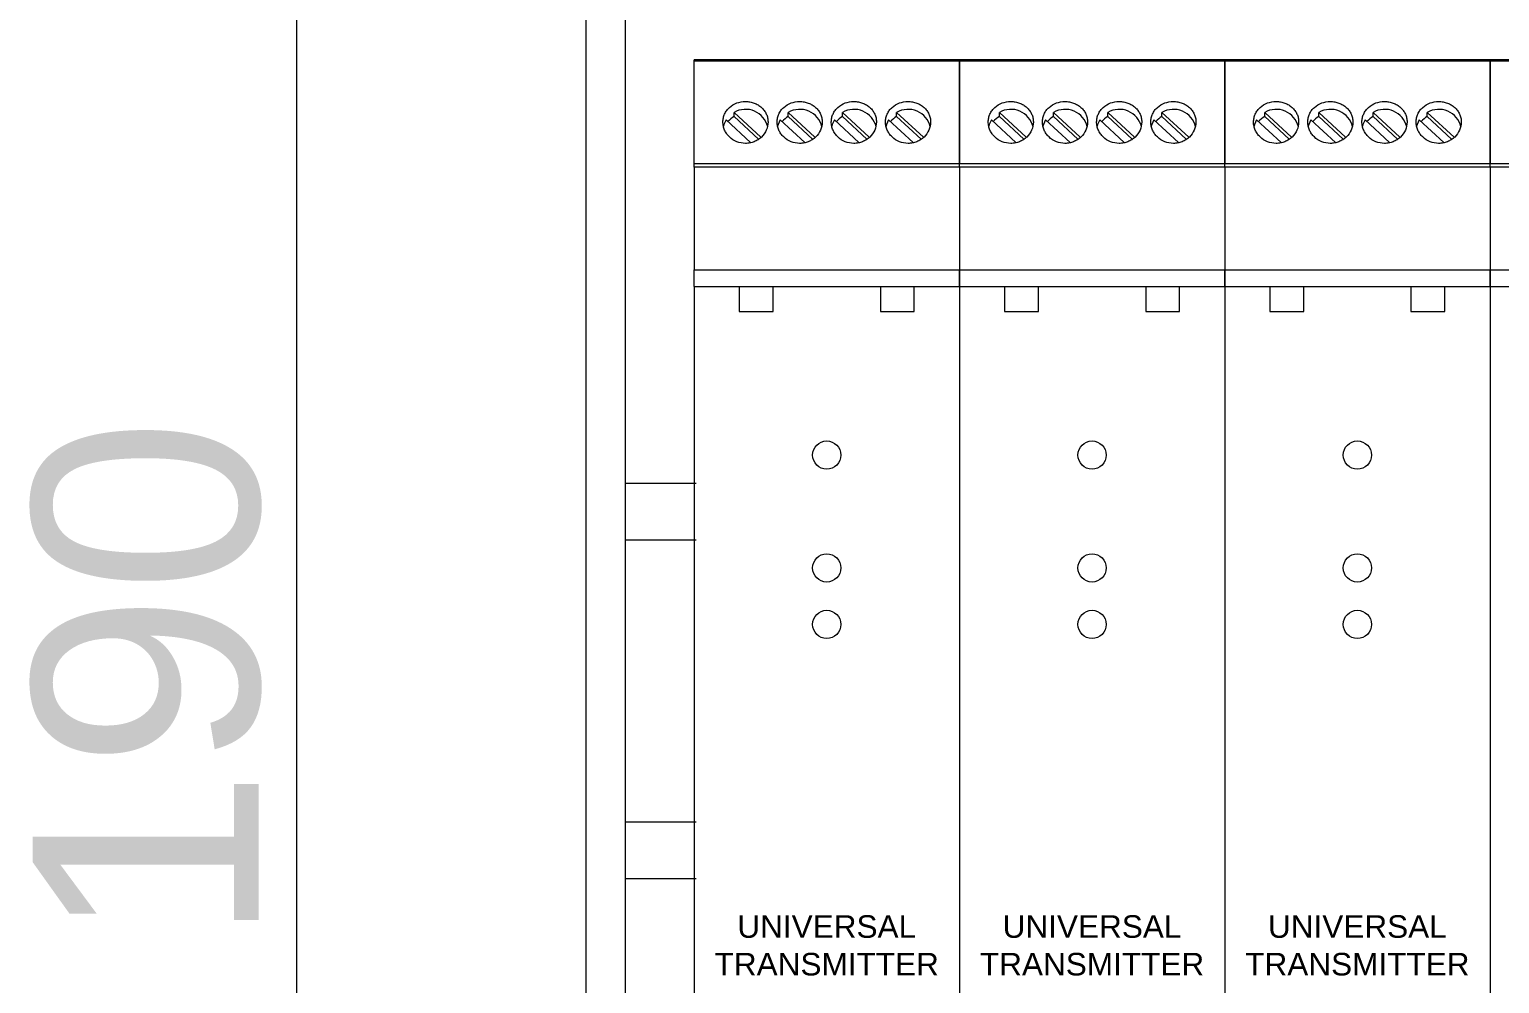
# Model space of a CAD drawing. Header units: millimetres. Extents: x 4137 to 6698, y 1400 to 3585.
# Drawn here: x 5033.7 to 5163.9, y 2714 to 2798.5 of the extents above; entities that cross this region are included whole.
import ezdxf

# ---------------------------------------------------------------- set-up
doc = ezdxf.new("R2010")
doc.units = ezdxf.units.MM
doc.layers.add('000-PI-Oprema', color=30, linetype='Continuous', lineweight=5)
for name, color, linetype in [('000-PI-ORMAR', 2, 'Continuous'), ('000-PI_TEXT', 7, 'Continuous'), ('002-PI-Kabelska kanalica', 150, 'Continuous')]:
    doc.layers.add(name, color=color, linetype=linetype)
doc.styles.get("Standard").update_dxf_attribs({"font": 'arial.ttf'})

msp = doc.modelspace()

# ---------------------------------------------------------------- linework, layer by layer
at = {"layer": '000-PI-Oprema', "color": 0, "linetype": 'ByBlock', "lineweight": 0}
for p, q in [((5116.04, 2795.78), (5092.54, 2795.78)), ((5092.54, 2795.68), (5092.54, 2795.78)), ((5092.54, 2786.58), (5092.54, 2795.68)), ((5092.54, 2795.68), (5116.04, 2795.68)), ((5116.04, 2795.78), (5116.04, 2795.68)), ((5139.54, 2795.78), (5116.04, 2795.78)), ((5116.04, 2795.68), (5116.04, 2795.78)), ((5116.04, 2795.68), (5116.04, 2786.58)), ((5116.04, 2786.58), (5116.04, 2795.68)), ((5116.04, 2795.68), (5139.54, 2795.68)), ((5139.54, 2795.78), (5139.54, 2795.68)), ((5163.04, 2795.78), (5139.54, 2795.78)), ((5139.54, 2795.68), (5139.54, 2795.78)), ((5139.54, 2795.68), (5139.54, 2786.58)), ((5139.54, 2786.58), (5139.54, 2795.68)), ((5139.54, 2795.68), (5163.04, 2795.68)), ((5163.04, 2795.78), (5163.04, 2795.68)), ((5186.54, 2795.78), (5163.04, 2795.78)), ((5163.04, 2795.68), (5163.04, 2795.78)), ((5163.04, 2795.68), (5163.04, 2786.58)), ((5163.04, 2786.58), (5163.04, 2795.68)), ((5163.04, 2795.68), (5186.54, 2795.68)), ((5096.08, 2790.75), (5096.08, 2791.13)), ((5098.45, 2788.92), (5096.08, 2791.13)), ((5098.24, 2788.75), (5096.08, 2790.75)), ((5100.88, 2790.75), (5100.88, 2791.13)), ((5103.25, 2788.92), (5100.88, 2791.13)), ((5103.04, 2788.75), (5100.88, 2790.75)), ((5105.68, 2790.75), (5105.68, 2791.13)), ((5108.05, 2788.92), (5105.68, 2791.13)), ((5107.84, 2788.75), (5105.68, 2790.75)), ((5110.48, 2790.75), (5110.48, 2791.13)), ((5112.85, 2788.92), (5110.48, 2791.13)), ((5112.64, 2788.75), (5110.48, 2790.75)), ((5119.58, 2790.75), (5119.58, 2791.13)), ((5121.95, 2788.92), (5119.58, 2791.13)), ((5121.74, 2788.75), (5119.58, 2790.75)), ((5124.38, 2790.75), (5124.38, 2791.13)), ((5126.75, 2788.92), (5124.38, 2791.13)), ((5126.54, 2788.75), (5124.38, 2790.75)), ((5129.18, 2790.75), (5129.18, 2791.13)), ((5131.55, 2788.92), (5129.18, 2791.13)), ((5131.34, 2788.75), (5129.18, 2790.75)), ((5133.98, 2790.75), (5133.98, 2791.13)), ((5136.35, 2788.92), (5133.98, 2791.13)), ((5136.14, 2788.75), (5133.98, 2790.75)), ((5143.08, 2790.75), (5143.08, 2791.13)), ((5145.45, 2788.92), (5143.08, 2791.13)), ((5145.24, 2788.75), (5143.08, 2790.75)), ((5147.88, 2790.75), (5147.88, 2791.13)), ((5150.25, 2788.92), (5147.88, 2791.13)), ((5150.04, 2788.75), (5147.88, 2790.75)), ((5152.68, 2790.75), (5152.68, 2791.13)), ((5155.05, 2788.92), (5152.68, 2791.13)), ((5154.84, 2788.75), (5152.68, 2790.75)), ((5157.48, 2790.75), (5157.48, 2791.13)), ((5159.85, 2788.92), (5157.48, 2791.13)), ((5159.64, 2788.75), (5157.48, 2790.75)), ((5095.37, 2790.47), (5097.54, 2788.46)), ((5100.17, 2790.47), (5102.34, 2788.46)), ((5104.97, 2790.47), (5107.14, 2788.46)), ((5109.77, 2790.47), (5111.94, 2788.46)), ((5118.87, 2790.47), (5121.04, 2788.46)), ((5123.67, 2790.47), (5125.84, 2788.46)), ((5128.47, 2790.47), (5130.64, 2788.46)), ((5133.27, 2790.47), (5135.44, 2788.46)), ((5142.37, 2790.47), (5144.54, 2788.46)), ((5147.17, 2790.47), (5149.34, 2788.46)), ((5151.97, 2790.47), (5154.14, 2788.46)), ((5156.77, 2790.47), (5158.94, 2788.46)), ((5116.04, 2786.58), (5092.54, 2786.58)), ((5092.54, 2786.28), (5092.54, 2786.58)), ((5116.04, 2786.28), (5092.54, 2786.28)), ((5092.54, 2786.28), (5092.54, 2777.17)), ((5116.04, 2786.28), (5116.04, 2786.58)), ((5139.54, 2786.58), (5116.04, 2786.58)), ((5116.04, 2786.28), (5116.04, 2786.58)), ((5116.04, 2786.28), (5116.04, 2777.17)), ((5139.54, 2786.28), (5116.04, 2786.28)), ((5116.04, 2786.28), (5116.04, 2777.17)), ((5139.54, 2786.28), (5139.54, 2786.58)), ((5163.04, 2786.58), (5139.54, 2786.58)), ((5139.54, 2786.28), (5139.54, 2786.58)), ((5139.54, 2786.28), (5139.54, 2777.17)), ((5163.04, 2786.28), (5139.54, 2786.28)), ((5139.54, 2786.28), (5139.54, 2777.17)), ((5163.04, 2786.28), (5163.04, 2786.58)), ((5186.54, 2786.58), (5163.04, 2786.58)), ((5163.04, 2786.28), (5163.04, 2786.58)), ((5163.04, 2786.28), (5163.04, 2777.17)), ((5186.54, 2786.28), (5163.04, 2786.28)), ((5163.04, 2786.28), (5163.04, 2777.17)), ((5092.54, 2777.17), (5116.04, 2777.17)), ((5092.54, 2775.7), (5092.54, 2777.17)), ((5116.04, 2777.17), (5116.04, 2775.7)), ((5116.04, 2777.17), (5139.54, 2777.17)), ((5116.04, 2775.7), (5116.04, 2777.17)), ((5139.54, 2777.17), (5139.54, 2775.7)), ((5139.54, 2777.17), (5163.04, 2777.17)), ((5139.54, 2775.7), (5139.54, 2777.17)), ((5163.04, 2777.17), (5163.04, 2775.7)), ((5163.04, 2777.17), (5186.54, 2777.17)), ((5163.04, 2775.7), (5163.04, 2777.17)), ((5092.54, 2775.7), (5092.54, 2696.28)), ((5092.54, 2775.7), (5096.54, 2775.7)), ((5096.54, 2775.7), (5096.54, 2773.5)), ((5096.54, 2775.7), (5099.54, 2775.7)), ((5099.54, 2773.5), (5099.54, 2775.7)), ((5099.54, 2775.7), (5109.04, 2775.7)), ((5109.04, 2775.7), (5109.04, 2773.5)), ((5109.04, 2775.7), (5112.04, 2775.7)), ((5112.04, 2773.5), (5112.04, 2775.7)), ((5112.04, 2775.7), (5116.04, 2775.7)), ((5116.04, 2775.7), (5116.04, 2696.28)), ((5116.04, 2775.7), (5116.04, 2696.28)), ((5116.04, 2775.7), (5120.04, 2775.7)), ((5120.04, 2775.7), (5120.04, 2773.5)), ((5120.04, 2775.7), (5123.04, 2775.7)), ((5123.04, 2773.5), (5123.04, 2775.7)), ((5123.04, 2775.7), (5132.54, 2775.7)), ((5132.54, 2775.7), (5132.54, 2773.5)), ((5132.54, 2775.7), (5135.54, 2775.7)), ((5135.54, 2773.5), (5135.54, 2775.7)), ((5135.54, 2775.7), (5139.54, 2775.7)), ((5139.54, 2775.7), (5139.54, 2696.28)), ((5139.54, 2775.7), (5139.54, 2696.28)), ((5139.54, 2775.7), (5143.54, 2775.7)), ((5143.54, 2775.7), (5143.54, 2773.5)), ((5143.54, 2775.7), (5146.54, 2775.7)), ((5146.54, 2773.5), (5146.54, 2775.7)), ((5146.54, 2775.7), (5156.04, 2775.7)), ((5156.04, 2775.7), (5156.04, 2773.5)), ((5156.04, 2775.7), (5159.04, 2775.7)), ((5159.04, 2773.5), (5159.04, 2775.7)), ((5159.04, 2775.7), (5163.04, 2775.7)), ((5163.04, 2775.7), (5163.04, 2696.28)), ((5163.04, 2775.7), (5163.04, 2696.28)), ((5163.04, 2775.7), (5167.04, 2775.7)), ((5096.54, 2773.5), (5099.54, 2773.5)), ((5109.04, 2773.5), (5112.04, 2773.5)), ((5120.04, 2773.5), (5123.04, 2773.5)), ((5132.54, 2773.5), (5135.54, 2773.5)), ((5143.54, 2773.5), (5146.54, 2773.5)), ((5156.04, 2773.5), (5159.04, 2773.5))]:
    msp.add_line(p, q, dxfattribs=at)
at = {"layer": '000-PI-Oprema', "color": 0, "linetype": 'ByBlock', "lineweight": 0, "flags": 128}
for points in [[(5095.37, 2790.47), (5095.18, 2790.06), (5095.14, 2789.91)], [(5100.17, 2790.47), (5099.98, 2790.06), (5099.94, 2789.91)], [(5104.97, 2790.47), (5104.78, 2790.06), (5104.74, 2789.91)], [(5109.77, 2790.47), (5109.58, 2790.06), (5109.54, 2789.91)], [(5118.87, 2790.47), (5118.68, 2790.06), (5118.64, 2789.91)], [(5123.67, 2790.47), (5123.48, 2790.06), (5123.44, 2789.91)], [(5128.47, 2790.47), (5128.28, 2790.06), (5128.24, 2789.91)], [(5133.27, 2790.47), (5133.08, 2790.06), (5133.04, 2789.91)], [(5142.37, 2790.47), (5142.18, 2790.06), (5142.14, 2789.91)], [(5147.17, 2790.47), (5146.98, 2790.06), (5146.94, 2789.91)], [(5151.97, 2790.47), (5151.78, 2790.06), (5151.74, 2789.91)], [(5156.77, 2790.47), (5156.58, 2790.06), (5156.54, 2789.91)]]:
    msp.add_lwpolyline(points, dxfattribs=at)
at = {"layer": '000-PI-Oprema', "color": 0, "linetype": 'ByBlock', "lineweight": 0, "ltscale": 0.25}
for centre in [(5104.29, 2760.78), (5127.79, 2760.78), (5151.29, 2760.78), (5104.29, 2750.78), (5127.79, 2750.78), (5151.29, 2750.78), (5104.29, 2745.78), (5127.79, 2745.78), (5151.29, 2745.78)]:
    msp.add_circle(centre, 1.25, dxfattribs=at)
at = {"layer": '000-PI-Oprema', "color": 0, "linetype": 'ByBlock', "lineweight": 0}
for centre, radius, start, end in [((5097.02, 2789.03), 1.96, 118.5259, 138.894), ((5097.1, 2789.38), 2.02, 13.4001, 120.2275), ((5101.82, 2789.03), 1.96, 118.5259, 138.894), ((5101.9, 2789.38), 2.02, 13.4001, 120.2275), ((5106.62, 2789.03), 1.96, 118.5259, 138.894), ((5106.7, 2789.38), 2.02, 13.4001, 120.2275), ((5111.42, 2789.03), 1.96, 118.5259, 138.894), ((5111.5, 2789.38), 2.02, 13.4001, 120.2275), ((5120.52, 2789.03), 1.96, 118.5259, 138.894), ((5120.6, 2789.38), 2.02, 13.4001, 120.2275), ((5125.32, 2789.03), 1.96, 118.5259, 138.894), ((5125.4, 2789.38), 2.02, 13.4001, 120.2275), ((5130.12, 2789.03), 1.96, 118.5259, 138.894), ((5130.2, 2789.38), 2.02, 13.4001, 120.2275), ((5134.92, 2789.03), 1.96, 118.5259, 138.894), ((5135, 2789.38), 2.02, 13.4001, 120.2275), ((5144.02, 2789.03), 1.96, 118.5259, 138.894), ((5144.1, 2789.38), 2.02, 13.4001, 120.2275), ((5148.82, 2789.03), 1.96, 118.5259, 138.894), ((5148.9, 2789.38), 2.02, 13.4001, 120.2275), ((5153.62, 2789.03), 1.96, 118.5259, 138.894), ((5153.7, 2789.38), 2.02, 13.4001, 120.2275), ((5158.42, 2789.03), 1.96, 118.5259, 138.894), ((5158.5, 2789.38), 2.02, 13.4001, 120.2275)]:
    msp.add_arc(centre, radius, start, end, dxfattribs=at)
for points in [[(5097.09, 2788.38), (5097.23, 2788.38), (5097.36, 2788.4), (5097.61, 2788.44), (5097.74, 2788.48), (5097.98, 2788.58), (5098.1, 2788.64), (5098.31, 2788.78), (5098.42, 2788.86), (5098.69, 2789.12), (5098.84, 2789.34), (5099.04, 2789.79), (5099.09, 2790.04), (5099.09, 2790.4), (5099.08, 2790.52), (5099.03, 2790.76), (5098.99, 2790.87), (5098.89, 2791.09), (5098.83, 2791.2), (5098.69, 2791.39), (5098.6, 2791.48), (5098.42, 2791.65), (5098.32, 2791.73), (5098.1, 2791.86), (5097.98, 2791.91), (5097.74, 2792), (5097.62, 2792.03), (5097.36, 2792.08), (5097.23, 2792.09), (5096.83, 2792.09), (5096.57, 2792.05), (5096.09, 2791.87), (5095.87, 2791.74), (5095.59, 2791.49), (5095.51, 2791.4), (5095.36, 2791.2), (5095.3, 2791.09), (5095.2, 2790.87), (5095.16, 2790.76), (5095.11, 2790.52), (5095.1, 2790.4), (5095.09, 2790.16), (5095.11, 2790.04), (5095.16, 2789.8), (5095.2, 2789.68), (5095.3, 2789.45), (5095.36, 2789.34), (5095.5, 2789.13), (5095.59, 2789.04), (5095.86, 2788.77), (5096.09, 2788.63), (5096.57, 2788.43), (5096.83, 2788.38), (5097.09, 2788.38)], [(5101.89, 2788.38), (5102.03, 2788.38), (5102.16, 2788.4), (5102.41, 2788.44), (5102.54, 2788.48), (5102.78, 2788.58), (5102.9, 2788.64), (5103.11, 2788.78), (5103.22, 2788.86), (5103.49, 2789.12), (5103.64, 2789.34), (5103.84, 2789.79), (5103.89, 2790.04), (5103.89, 2790.4), (5103.88, 2790.52), (5103.83, 2790.76), (5103.79, 2790.87), (5103.69, 2791.09), (5103.63, 2791.2), (5103.49, 2791.39), (5103.4, 2791.48), (5103.22, 2791.65), (5103.12, 2791.73), (5102.9, 2791.86), (5102.78, 2791.91), (5102.54, 2792), (5102.42, 2792.03), (5102.16, 2792.08), (5102.03, 2792.09), (5101.63, 2792.09), (5101.37, 2792.05), (5100.89, 2791.87), (5100.67, 2791.74), (5100.39, 2791.49), (5100.31, 2791.4), (5100.16, 2791.2), (5100.1, 2791.09), (5100, 2790.87), (5099.96, 2790.76), (5099.91, 2790.52), (5099.9, 2790.4), (5099.89, 2790.16), (5099.91, 2790.04), (5099.96, 2789.8), (5100, 2789.68), (5100.1, 2789.45), (5100.16, 2789.34), (5100.3, 2789.13), (5100.39, 2789.04), (5100.66, 2788.77), (5100.89, 2788.63), (5101.37, 2788.43), (5101.63, 2788.38), (5101.89, 2788.38)], [(5106.69, 2788.38), (5106.83, 2788.38), (5106.96, 2788.4), (5107.21, 2788.44), (5107.34, 2788.48), (5107.58, 2788.58), (5107.7, 2788.64), (5107.91, 2788.78), (5108.02, 2788.86), (5108.29, 2789.12), (5108.44, 2789.34), (5108.64, 2789.79), (5108.69, 2790.04), (5108.69, 2790.4), (5108.68, 2790.52), (5108.63, 2790.76), (5108.59, 2790.87), (5108.49, 2791.09), (5108.43, 2791.2), (5108.29, 2791.39), (5108.2, 2791.48), (5108.02, 2791.65), (5107.92, 2791.73), (5107.7, 2791.86), (5107.58, 2791.91), (5107.34, 2792), (5107.22, 2792.03), (5106.96, 2792.08), (5106.83, 2792.09), (5106.43, 2792.09), (5106.17, 2792.05), (5105.69, 2791.87), (5105.47, 2791.74), (5105.19, 2791.49), (5105.11, 2791.4), (5104.96, 2791.2), (5104.9, 2791.09), (5104.8, 2790.87), (5104.76, 2790.76), (5104.71, 2790.52), (5104.7, 2790.4), (5104.69, 2790.16), (5104.71, 2790.04), (5104.76, 2789.8), (5104.8, 2789.68), (5104.9, 2789.45), (5104.96, 2789.34), (5105.1, 2789.13), (5105.19, 2789.04), (5105.46, 2788.77), (5105.69, 2788.63), (5106.17, 2788.43), (5106.43, 2788.38), (5106.69, 2788.38)], [(5111.49, 2788.38), (5111.63, 2788.38), (5111.76, 2788.4), (5112.01, 2788.44), (5112.14, 2788.48), (5112.38, 2788.58), (5112.5, 2788.64), (5112.71, 2788.78), (5112.82, 2788.86), (5113.09, 2789.12), (5113.24, 2789.34), (5113.44, 2789.79), (5113.49, 2790.04), (5113.49, 2790.4), (5113.48, 2790.52), (5113.43, 2790.76), (5113.39, 2790.87), (5113.29, 2791.09), (5113.23, 2791.2), (5113.09, 2791.39), (5113, 2791.48), (5112.82, 2791.65), (5112.72, 2791.73), (5112.5, 2791.86), (5112.38, 2791.91), (5112.14, 2792), (5112.02, 2792.03), (5111.76, 2792.08), (5111.63, 2792.09), (5111.23, 2792.09), (5110.97, 2792.05), (5110.49, 2791.87), (5110.27, 2791.74), (5109.99, 2791.49), (5109.91, 2791.4), (5109.76, 2791.2), (5109.7, 2791.09), (5109.6, 2790.87), (5109.56, 2790.76), (5109.51, 2790.52), (5109.5, 2790.4), (5109.49, 2790.16), (5109.51, 2790.04), (5109.56, 2789.8), (5109.6, 2789.68), (5109.7, 2789.45), (5109.76, 2789.34), (5109.9, 2789.13), (5109.99, 2789.04), (5110.26, 2788.77), (5110.49, 2788.63), (5110.97, 2788.43), (5111.23, 2788.38), (5111.49, 2788.38)], [(5120.59, 2788.38), (5120.73, 2788.38), (5120.86, 2788.4), (5121.11, 2788.44), (5121.24, 2788.48), (5121.48, 2788.58), (5121.6, 2788.64), (5121.81, 2788.78), (5121.92, 2788.86), (5122.19, 2789.12), (5122.34, 2789.34), (5122.54, 2789.79), (5122.59, 2790.04), (5122.59, 2790.4), (5122.58, 2790.52), (5122.53, 2790.76), (5122.49, 2790.87), (5122.39, 2791.09), (5122.33, 2791.2), (5122.19, 2791.39), (5122.1, 2791.48), (5121.92, 2791.65), (5121.82, 2791.73), (5121.6, 2791.86), (5121.48, 2791.91), (5121.24, 2792), (5121.12, 2792.03), (5120.86, 2792.08), (5120.73, 2792.09), (5120.33, 2792.09), (5120.07, 2792.05), (5119.59, 2791.87), (5119.37, 2791.74), (5119.09, 2791.49), (5119.01, 2791.4), (5118.86, 2791.2), (5118.8, 2791.09), (5118.7, 2790.87), (5118.66, 2790.76), (5118.61, 2790.52), (5118.6, 2790.4), (5118.59, 2790.16), (5118.61, 2790.04), (5118.66, 2789.8), (5118.7, 2789.68), (5118.8, 2789.45), (5118.86, 2789.34), (5119, 2789.13), (5119.09, 2789.04), (5119.36, 2788.77), (5119.59, 2788.63), (5120.07, 2788.43), (5120.33, 2788.38), (5120.59, 2788.38)], [(5125.39, 2788.38), (5125.53, 2788.38), (5125.66, 2788.4), (5125.91, 2788.44), (5126.04, 2788.48), (5126.28, 2788.58), (5126.4, 2788.64), (5126.61, 2788.78), (5126.72, 2788.86), (5126.99, 2789.12), (5127.14, 2789.34), (5127.34, 2789.79), (5127.39, 2790.04), (5127.39, 2790.4), (5127.38, 2790.52), (5127.33, 2790.76), (5127.29, 2790.87), (5127.19, 2791.09), (5127.13, 2791.2), (5126.99, 2791.39), (5126.9, 2791.48), (5126.72, 2791.65), (5126.62, 2791.73), (5126.4, 2791.86), (5126.28, 2791.91), (5126.04, 2792), (5125.92, 2792.03), (5125.66, 2792.08), (5125.53, 2792.09), (5125.13, 2792.09), (5124.87, 2792.05), (5124.39, 2791.87), (5124.17, 2791.74), (5123.89, 2791.49), (5123.81, 2791.4), (5123.66, 2791.2), (5123.6, 2791.09), (5123.5, 2790.87), (5123.46, 2790.76), (5123.41, 2790.52), (5123.4, 2790.4), (5123.39, 2790.16), (5123.41, 2790.04), (5123.46, 2789.8), (5123.5, 2789.68), (5123.6, 2789.45), (5123.66, 2789.34), (5123.8, 2789.13), (5123.89, 2789.04), (5124.16, 2788.77), (5124.39, 2788.63), (5124.87, 2788.43), (5125.13, 2788.38), (5125.39, 2788.38)], [(5130.19, 2788.38), (5130.33, 2788.38), (5130.46, 2788.4), (5130.71, 2788.44), (5130.84, 2788.48), (5131.08, 2788.58), (5131.2, 2788.64), (5131.41, 2788.78), (5131.52, 2788.86), (5131.79, 2789.12), (5131.94, 2789.34), (5132.14, 2789.79), (5132.19, 2790.04), (5132.19, 2790.4), (5132.18, 2790.52), (5132.13, 2790.76), (5132.09, 2790.87), (5131.99, 2791.09), (5131.93, 2791.2), (5131.79, 2791.39), (5131.7, 2791.48), (5131.52, 2791.65), (5131.42, 2791.73), (5131.2, 2791.86), (5131.08, 2791.91), (5130.84, 2792), (5130.72, 2792.03), (5130.46, 2792.08), (5130.33, 2792.09), (5129.93, 2792.09), (5129.67, 2792.05), (5129.19, 2791.87), (5128.97, 2791.74), (5128.69, 2791.49), (5128.61, 2791.4), (5128.46, 2791.2), (5128.4, 2791.09), (5128.3, 2790.87), (5128.26, 2790.76), (5128.21, 2790.52), (5128.2, 2790.4), (5128.19, 2790.16), (5128.21, 2790.04), (5128.26, 2789.8), (5128.3, 2789.68), (5128.4, 2789.45), (5128.46, 2789.34), (5128.6, 2789.13), (5128.69, 2789.04), (5128.96, 2788.77), (5129.19, 2788.63), (5129.67, 2788.43), (5129.93, 2788.38), (5130.19, 2788.38)], [(5134.99, 2788.38), (5135.13, 2788.38), (5135.26, 2788.4), (5135.51, 2788.44), (5135.64, 2788.48), (5135.88, 2788.58), (5136, 2788.64), (5136.21, 2788.78), (5136.32, 2788.86), (5136.59, 2789.12), (5136.74, 2789.34), (5136.94, 2789.79), (5136.99, 2790.04), (5136.99, 2790.4), (5136.98, 2790.52), (5136.93, 2790.76), (5136.89, 2790.87), (5136.79, 2791.09), (5136.73, 2791.2), (5136.59, 2791.39), (5136.5, 2791.48), (5136.32, 2791.65), (5136.22, 2791.73), (5136, 2791.86), (5135.88, 2791.91), (5135.64, 2792), (5135.52, 2792.03), (5135.26, 2792.08), (5135.13, 2792.09), (5134.73, 2792.09), (5134.47, 2792.05), (5133.99, 2791.87), (5133.77, 2791.74), (5133.49, 2791.49), (5133.41, 2791.4), (5133.26, 2791.2), (5133.2, 2791.09), (5133.1, 2790.87), (5133.06, 2790.76), (5133.01, 2790.52), (5133, 2790.4), (5132.99, 2790.16), (5133.01, 2790.04), (5133.06, 2789.8), (5133.1, 2789.68), (5133.2, 2789.45), (5133.26, 2789.34), (5133.4, 2789.13), (5133.49, 2789.04), (5133.76, 2788.77), (5133.99, 2788.63), (5134.47, 2788.43), (5134.73, 2788.38), (5134.99, 2788.38)], [(5144.09, 2788.38), (5144.23, 2788.38), (5144.36, 2788.4), (5144.61, 2788.44), (5144.74, 2788.48), (5144.98, 2788.58), (5145.1, 2788.64), (5145.31, 2788.78), (5145.42, 2788.86), (5145.69, 2789.12), (5145.84, 2789.34), (5146.04, 2789.79), (5146.09, 2790.04), (5146.09, 2790.4), (5146.08, 2790.52), (5146.03, 2790.76), (5145.99, 2790.87), (5145.89, 2791.09), (5145.83, 2791.2), (5145.69, 2791.39), (5145.6, 2791.48), (5145.42, 2791.65), (5145.32, 2791.73), (5145.1, 2791.86), (5144.98, 2791.91), (5144.74, 2792), (5144.62, 2792.03), (5144.36, 2792.08), (5144.23, 2792.09), (5143.83, 2792.09), (5143.57, 2792.05), (5143.09, 2791.87), (5142.87, 2791.74), (5142.59, 2791.49), (5142.51, 2791.4), (5142.36, 2791.2), (5142.3, 2791.09), (5142.2, 2790.87), (5142.16, 2790.76), (5142.11, 2790.52), (5142.1, 2790.4), (5142.09, 2790.16), (5142.11, 2790.04), (5142.16, 2789.8), (5142.2, 2789.68), (5142.3, 2789.45), (5142.36, 2789.34), (5142.5, 2789.13), (5142.59, 2789.04), (5142.86, 2788.77), (5143.09, 2788.63), (5143.57, 2788.43), (5143.83, 2788.38), (5144.09, 2788.38)], [(5148.89, 2788.38), (5149.03, 2788.38), (5149.16, 2788.4), (5149.41, 2788.44), (5149.54, 2788.48), (5149.78, 2788.58), (5149.9, 2788.64), (5150.11, 2788.78), (5150.22, 2788.86), (5150.49, 2789.12), (5150.64, 2789.34), (5150.84, 2789.79), (5150.89, 2790.04), (5150.89, 2790.4), (5150.88, 2790.52), (5150.83, 2790.76), (5150.79, 2790.87), (5150.69, 2791.09), (5150.63, 2791.2), (5150.49, 2791.39), (5150.4, 2791.48), (5150.22, 2791.65), (5150.12, 2791.73), (5149.9, 2791.86), (5149.78, 2791.91), (5149.54, 2792), (5149.42, 2792.03), (5149.16, 2792.08), (5149.03, 2792.09), (5148.63, 2792.09), (5148.37, 2792.05), (5147.89, 2791.87), (5147.67, 2791.74), (5147.39, 2791.49), (5147.31, 2791.4), (5147.16, 2791.2), (5147.1, 2791.09), (5147, 2790.87), (5146.96, 2790.76), (5146.91, 2790.52), (5146.9, 2790.4), (5146.89, 2790.16), (5146.91, 2790.04), (5146.96, 2789.8), (5147, 2789.68), (5147.1, 2789.45), (5147.16, 2789.34), (5147.3, 2789.13), (5147.39, 2789.04), (5147.66, 2788.77), (5147.89, 2788.63), (5148.37, 2788.43), (5148.63, 2788.38), (5148.89, 2788.38)], [(5153.69, 2788.38), (5153.83, 2788.38), (5153.96, 2788.4), (5154.21, 2788.44), (5154.34, 2788.48), (5154.58, 2788.58), (5154.7, 2788.64), (5154.91, 2788.78), (5155.02, 2788.86), (5155.29, 2789.12), (5155.44, 2789.34), (5155.64, 2789.79), (5155.69, 2790.04), (5155.69, 2790.4), (5155.68, 2790.52), (5155.63, 2790.76), (5155.59, 2790.87), (5155.49, 2791.09), (5155.43, 2791.2), (5155.29, 2791.39), (5155.2, 2791.48), (5155.02, 2791.65), (5154.92, 2791.73), (5154.7, 2791.86), (5154.58, 2791.91), (5154.34, 2792), (5154.22, 2792.03), (5153.96, 2792.08), (5153.83, 2792.09), (5153.43, 2792.09), (5153.17, 2792.05), (5152.69, 2791.87), (5152.47, 2791.74), (5152.19, 2791.49), (5152.11, 2791.4), (5151.96, 2791.2), (5151.9, 2791.09), (5151.8, 2790.87), (5151.76, 2790.76), (5151.71, 2790.52), (5151.7, 2790.4), (5151.69, 2790.16), (5151.71, 2790.04), (5151.76, 2789.8), (5151.8, 2789.68), (5151.9, 2789.45), (5151.96, 2789.34), (5152.1, 2789.13), (5152.19, 2789.04), (5152.46, 2788.77), (5152.69, 2788.63), (5153.17, 2788.43), (5153.43, 2788.38), (5153.69, 2788.38)], [(5158.49, 2788.38), (5158.63, 2788.38), (5158.76, 2788.4), (5159.01, 2788.44), (5159.14, 2788.48), (5159.38, 2788.58), (5159.5, 2788.64), (5159.71, 2788.78), (5159.82, 2788.86), (5160.09, 2789.12), (5160.24, 2789.34), (5160.44, 2789.79), (5160.49, 2790.04), (5160.49, 2790.4), (5160.48, 2790.52), (5160.43, 2790.76), (5160.39, 2790.87), (5160.29, 2791.09), (5160.23, 2791.2), (5160.09, 2791.39), (5160, 2791.48), (5159.82, 2791.65), (5159.72, 2791.73), (5159.5, 2791.86), (5159.38, 2791.91), (5159.14, 2792), (5159.02, 2792.03), (5158.76, 2792.08), (5158.63, 2792.09), (5158.23, 2792.09), (5157.97, 2792.05), (5157.49, 2791.87), (5157.27, 2791.74), (5156.99, 2791.49), (5156.91, 2791.4), (5156.76, 2791.2), (5156.7, 2791.09), (5156.6, 2790.87), (5156.56, 2790.76), (5156.51, 2790.52), (5156.5, 2790.4), (5156.49, 2790.16), (5156.51, 2790.04), (5156.56, 2789.8), (5156.6, 2789.68), (5156.7, 2789.45), (5156.76, 2789.34), (5156.9, 2789.13), (5156.99, 2789.04), (5157.26, 2788.77), (5157.49, 2788.63), (5157.97, 2788.43), (5158.23, 2788.38), (5158.49, 2788.38)]]:
    msp.add_open_spline(points, degree=3, knots=[0, 0, 0, 0, 0.03125, 0.03125, 0.0625, 0.0625, 0.09375, 0.09375, 0.125, 0.125, 0.1875, 0.1875, 0.25, 0.25, 0.28125, 0.28125, 0.3125, 0.3125, 0.34375, 0.34375, 0.375, 0.375, 0.40625, 0.40625, 0.4375, 0.4375, 0.46875, 0.46875, 0.5, 0.5, 0.5625, 0.5625, 0.625, 0.625, 0.65625, 0.65625, 0.6875, 0.6875, 0.71875, 0.71875, 0.75, 0.75, 0.78125, 0.78125, 0.8125, 0.8125, 0.84375, 0.84375, 0.875, 0.875, 0.9375, 0.9375, 1, 1, 1, 1], dxfattribs=at)
at = {"layer": '000-PI-ORMAR', "color": 0, "linetype": 'ByBlock', "lineweight": 0}
msp.add_line((5082.95, 3405.78), (5082.95, 1515.78), dxfattribs=at)
at = {"layer": '000-PI_TEXT', "color": 0, "linetype": 'ByBlock', "lineweight": 0, "ltscale": 0.25}
msp.add_line((5057.32, 2815.78), (5057.32, 2665.78), dxfattribs=at)
at = {"layer": '002-PI-Kabelska kanalica', "color": 0, "linetype": 'ByBlock', "lineweight": 0}
msp.add_line((5086.45, 3405.78), (5086.45, 1635.78), dxfattribs=at)
at = {"layer": '002-PI-Kabelska kanalica', "color": 0, "linetype": 'ByBlock', "lineweight": 0, "ltscale": 0.25}
for p, q in [((5086.45, 2758.28), (5086.45, 2723.28)), ((5086.45, 2758.28), (5092.72, 2758.28)), ((5086.45, 2753.28), (5092.72, 2753.28)), ((5086.45, 2728.28), (5092.72, 2728.28)), ((5086.45, 2723.28), (5092.72, 2723.28))]:
    msp.add_line(p, q, dxfattribs=at)

# ---------------------------------------------------------------- texts
at = {"layer": '000-PI-Oprema', "color": 0, "linetype": 'ByBlock', "lineweight": 0, "ltscale": 0.25, "char_height": 2, "attachment_point": 8}
for insert in [(5104.29, 2714.66), (5127.79, 2714.66), (5151.29, 2714.66)]:
    msp.add_mtext_dynamic_manual_height_columns('UNIVERSAL\\PTRANSMITTER', width=11.75, gutter_width=0, heights=[9.11], dxfattribs=dict(at, insert=insert))
at = {"layer": '000-PI_TEXT', "color": 0, "linetype": 'ByBlock', "lineweight": 0, "ltscale": 0.25, "insert": (5044.11, 2740.78), "char_height": 20, "attachment_point": 5, "rotation": 90}
msp.add_mtext('190', dxfattribs=at)

doc.saveas('drawing.dxf')
